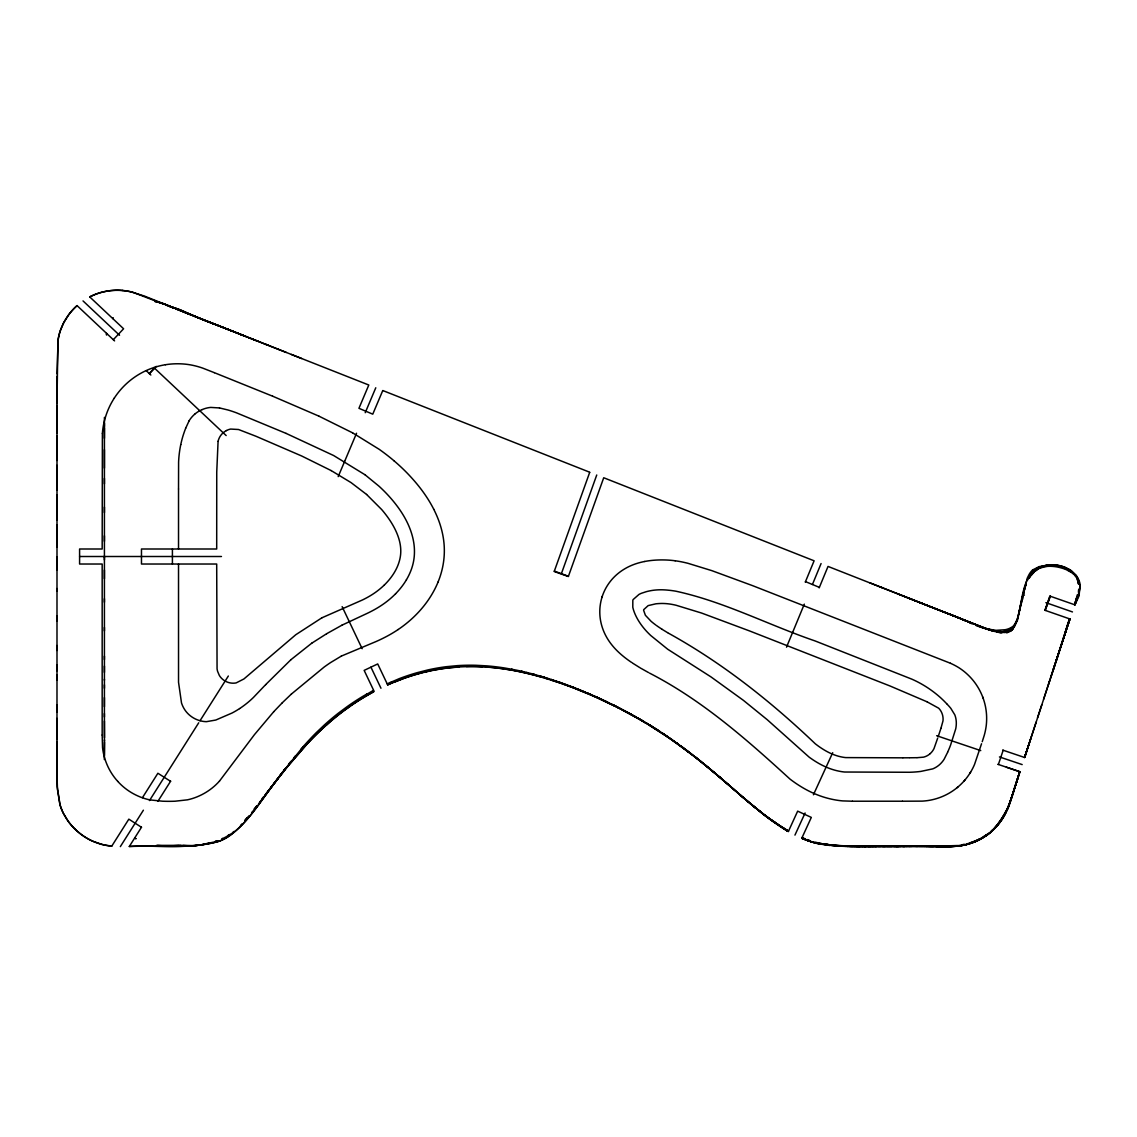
<?xml version="1.0" encoding="UTF-8"?>
<svg xmlns="http://www.w3.org/2000/svg" width="1137" height="1137" viewBox="0 0 1137 1137"><rect width="100%" height="100%" fill="white"/><g stroke="black" fill="none" stroke-linecap="round" stroke-linejoin="round"><path stroke-width="1.5" d="M57.006 405.852L56.992 433.169M56.978 403.607L57.902 341.796A63.26 63.26 0 0 1 60.09 331.293L63.7 322.695L68.703 314.722A61.213 61.213 0 0 1 75.98 306.592L77.06 305.611L114.581 340.901M56.992 675.165L56.978 771.184M56.992 650.492L56.992 615.842M56.992 591.126L56.992 556.732M56.992 547.096L56.992 495.021M56.992 490.132L56.992 435.656M104.419 438.313L104.433 427.825M104.405 716.992L104.419 684.815M104.419 659.616L104.419 627.411M104.419 602.24L104.419 570.007M104.419 559.916L104.419 535.769M104.419 512.602L104.419 478.393M104.433 423.277L104.419 483.893M104.476 742.219L104.334 759.544M104.405 706.688L104.419 697.592M57.035 741.907L57.22 786.832L60.09 805.238A53.737 53.737 0 0 0 64.34 815.115L66.756 819.152A61.384 61.384 0 0 0 75.909 829.967A61.981 61.981 0 0 0 84.479 836.733A59.295 59.295 0 0 0 92.737 841.238L101.534 844.308A65.477 65.477 0 0 0 110.744 845.885L111.838 846.013M102.174 735.042L102.174 564.023L79.59 564.023L79.59 549L102.174 549L102.387 433.41M102.174 735.071L102.543 747.592A58.158 58.158 0 0 0 105.229 759.857A60.829 60.829 0 0 0 110.374 771.298A60.19 60.19 0 0 0 117.779 781.417M104.419 755.608L104.476 739.945M1078.956 589.918L1078.459 593.201M1022.618 599.384L1022.746 598.517M1078.771 589.137L1078.402 591.382M1023.272 594.978L1027.422 577.781M1021.04 603.932L1024.735 587.872M1020.813 605.282L1017.345 620.66L1012.896 628.932A10.745 10.745 0 0 1 1010.239 631.362M1021.396 603.363L1021.637 602.127M1022.106 599.739L1022.731 596.57M1021.268 603.989L1021.026 605.225M218.077 441.355L216.741 472.139L216.698 549L141.471 549L141.471 564.023L216.698 564.023L217.068 668.812A19.485 19.485 0 0 0 217.622 671.427L219.356 675.477A15.904 15.904 0 0 0 224.287 680.537A16.344 16.344 0 0 0 230.882 683.024A15.847 15.847 0 0 0 236.183 682.896L243.915 678.96L295.776 634.73L321.828 617.846M1019.463 610.498L1023.456 592.448M106.295 334.69L106.58 333.368M1022.902 595.788L1024.551 588.767M1077.478 594.679L1077.222 595.802L1077.62 594.793M1024.508 587.928L1017.587 618.656L1012.797 629.045A10.389 10.389 0 0 1 1009.528 631.66M1077.961 595.418L1074.977 604.856L1049.849 596.086L1044.946 610.285L1069.96 618.997L1056.159 660.91M1076.711 597.11L1076.114 599.37M1076.668 598.034L1076.057 600.265M1014.943 625.62C1021.339 610.299 1020.614 592.732 1028.118 577.767A21.56 21.56 0 0 1 1034.3 570.802A22.982 22.982 0 0 1 1039.715 568.017L1047.035 566.411A34.181 34.181 0 0 1 1050.446 566.283A41.188 41.188 0 0 1 1061.517 568.017A42.424 42.424 0 0 1 1066.25 569.651L1072.603 573.147L1077.393 577.71M1075.801 600.492L1075.019 603.164L1075.73 601.374M1064.687 633.821L1052.933 670.674M1064.843 633.266L1065.525 630.992M1076.981 597.096L1076.284 599.398M1062.498 641.68L1069.533 618.855M1013.294 792.333L1019.15 774.183M1019.278 773.274L1009.002 805.778A80.087 80.087 0 0 1 1006.288 811.917A66.372 66.372 0 0 1 997.263 825.618L995.685 827.352A58.612 58.612 0 0 1 969.804 843.668A60.304 60.304 0 0 1 959.315 845.871L935.751 846.397M1012.968 793.413L1014.929 786.946M1012.754 794.109L1012.101 796.213M1063.948 636.962L1062.939 640.23M601.928 597.422L602.283 596.328M1013.678 790.911L1010.381 801.315M1013.849 790.371L1017.601 778.632L1008.462 806.801A88.004 88.004 0 0 1 1005.577 812.884L994.861 828.205A55.741 55.741 0 0 1 986.717 835.325M1066.037 629.287L1066.577 627.567M1011.887 796.909L1011.447 798.302L1017.8 778.078M1024.082 590.274L1024.75 588.156M1015.597 784.8L1017.643 778.404M1017.757 778.006L1018.653 775.192M1062.399 641.723L1061.02 646.043M1019.576 772.435L1018.823 774.865M1018.297 776.514L1019.818 771.71L1006.401 767.191M1062.029 643.13L1060.324 648.204M1025.19 586.521L1025.901 584.333M1018.482 775.761L1019.846 771.725L997.888 764.306M1018.653 775.391L1018.837 774.624M1018.994 774.34L1019.676 772.25M1028.09 746.81L1036.134 722.151M1043.595 699.298L1049.536 681.077M1058.931 652.539L1059.627 650.364M1075.915 600.549L1075.161 602.852M1019.349 773.061L1019.846 771.725M1057.211 657.712L1024.593 757.484L1002.663 750.079M1067.544 626.004L1069.846 618.969L1050.588 677.823M947.746 752.012L949.338 748.245A101.179 101.179 0 0 0 950.617 744.977L955.72 728.874A28.667 28.667 0 0 0 956.288 722.038L956.217 721.128A21.901 21.901 0 0 0 954.782 714.803L950.83 708.365A56.296 56.296 0 0 0 948.812 706.006L946.68 703.704M1026.597 751.386L1024.593 757.484L1028.218 746.441L1026.754 750.875M1028.402 745.787L1031.231 737.174M1037.555 717.774L1041.805 704.798M1048.541 684.176L1057.396 657.271M1056.017 661.293L1056.742 659.119M1056.913 658.565L1065.739 631.405M1067.131 625.833L1067.7 624.114M1025.901 753.39L1028.942 744.209M1052.706 671.398L1054.212 666.865M1058.519 654.031L1057.04 658.508M1027.279 749.311L1024.565 757.469L1025.02 756.133M1011.234 798.998L1007.354 809.473M1064.673 634.716L1066.79 628.42M1053.9 667.746L1055.335 663.468M1026.37 752.054L1025.162 755.693M1065.369 632.655L1066.25 629.997M982.24 741.708L984.216 735.454A67.268 67.268 0 0 0 986.049 727.012L986.205 725.861A58.754 58.754 0 0 0 986.632 717.234L986.603 716.083A60.673 60.673 0 0 0 985.637 707.498L985.424 706.361A60.318 60.318 0 0 0 979.028 689.136L978.445 688.127A60.176 60.176 0 0 0 973.57 680.992L972.846 680.097A60.673 60.673 0 0 0 966.876 673.857L966.123 673.175A58.797 58.797 0 0 0 959.116 667.874L958.136 667.263A67.623 67.623 0 0 0 950.475 663.283M1066.62 628.761L1069.96 618.997M1013.493 791.764L1011.276 798.259M1017.587 618.826L1018.326 616.624M998.385 764.476L1003.175 750.249M938.167 736.719L940.939 728.32M981.544 743.754L974.537 764.434A60.247 60.247 0 0 1 949.978 792.674L949.111 793.185A60.403 60.403 0 0 1 941.194 796.994L940.114 797.407A59.792 59.792 0 0 1 931.828 799.837L930.691 800.078A62.137 62.137 0 0 1 922.121 801.13L902.522 801.215M937.655 738.197L934.003 748.587A17.027 17.027 0 0 1 930.293 753.547M1011.134 799.055L1009.628 803.234M1045.045 610.313L1050.105 596.172M1045.273 610.398L1050.361 596.257M940.967 728.22L942.985 720.915A16.344 16.344 0 0 0 942.474 714.761L942.246 714.079A14.895 14.895 0 0 0 939.631 709.275L939.134 708.706A13.417 13.417 0 0 0 938.565 708.138L927.025 701.799M589.662 472.466L554.202 571.513L568.344 576.53L603.719 477.753L814.106 560.797L805.266 582.172M561.408 573.645L596.74 474.996M1068.297 622.365L1068.922 620.631M1011.02 798.956L1010.253 801.045M1017.004 620.006L1012.939 628.107M1009.642 803.433L1004.412 815.442A60.204 60.204 0 0 1 998.656 823.955A59.764 59.764 0 0 1 985.537 836.008A60.005 60.005 0 0 1 976.498 840.982A64.354 64.354 0 0 1 959.401 845.871A80.542 80.542 0 0 1 951.328 846.582L935.708 846.511M185.672 428.251L185.303 429.217A116.855 116.855 0 0 0 182.901 436.21A98.308 98.308 0 0 0 180.769 444.61M1009.741 802.438L1007.012 809.516M185.672 428.237L189.126 420.789M1025.233 585.839L1026.015 583.807M1025.475 586.081L1026.256 584.077M786.52 647.195L787.102 645.773M787.287 645.304L792.716 632.186M793.015 631.476L804.314 604.145M812.429 584.503L821.085 563.554M819.166 587.872L828.034 566.425L926.698 605.254M1074.906 604.827L1078.814 594.31L1080.15 586.607A14.511 14.511 0 0 0 1077.478 577.653M1025.475 585.868L1026.299 583.906M338.201 476.616L338.798 475.181M338.997 474.712L344.738 461.167M344.866 460.84L356.549 433.24M365.233 412.703L375.778 387.774M382.7 390.702L372.765 414.166L358.937 408.311L368.8 385.017L237.022 332.999M947.604 752.339L944.108 759.274A25.511 25.511 0 0 1 939.517 764.689L938.792 765.3A23.692 23.692 0 0 1 932.766 768.868L920.828 771.412A116.528 116.528 0 0 1 917.36 771.796L916.422 771.881A109.365 109.365 0 0 1 909.401 772.265L844.592 772.023A54.107 54.107 0 0 1 837.656 770.872L836.846 770.701A65.022 65.022 0 0 1 829.996 768.626L829.115 768.299A71.404 71.404 0 0 1 822.676 765.471L821.838 765.059A85.815 85.815 0 0 1 815.726 761.591L814.931 761.094A106.068 106.068 0 0 1 809.118 757.128L767.205 719.678L743.371 700.321L711.023 676.927L667.689 649.227L650.776 635.54A91.884 91.884 0 0 1 646.143 630.85L645.56 630.196A68.59 68.59 0 0 1 641.552 625.236L641.055 624.554A61.711 61.711 0 0 1 637.729 619.409L637.331 618.699A51.52 51.52 0 0 1 634.759 613.397L634.219 612.019A32.39 32.39 0 0 1 632.797 607.229L632.826 600.322A6.694 6.694 0 0 1 633.153 599.554L639.008 594.409A27.203 27.203 0 0 1 641.396 593.287L646.342 591.666A58.357 58.357 0 0 1 653.121 590.302L654.045 590.188A57.646 57.646 0 0 1 660.967 589.79L661.905 589.79A79.164 79.164 0 0 1 668.826 590.245L669.75 590.33A116.571 116.571 0 0 1 675.79 591.183C724.098 601.615 768.569 625.052 815.101 640.941L911.647 679.073A114.354 114.354 0 0 1 915.64 680.921L916.479 681.333A107.574 107.574 0 0 1 922.619 684.645L923.415 685.114A109.777 109.777 0 0 1 929.227 688.809L929.967 689.335A108.157 108.157 0 0 1 935.381 693.343L936.078 693.897A102.771 102.771 0 0 1 941.052 698.146L941.678 698.743A104.22 104.22 0 0 1 943.98 700.946L946.609 703.632M786.321 830.223L788.353 831.502L797.662 811.15L811.321 817.404L801.741 838.31A89.07 89.07 0 0 0 819.066 843.839L845.487 846.312M794.948 835.112L805.095 812.983M813.424 794.777L832 754.243M832.199 753.788L832.696 752.694M1027.507 580.183L1028.445 578.221A25.909 25.909 0 0 1 1034.002 570.589A21.077 21.077 0 0 1 1042.871 565.999L1049.295 565.132A36.924 36.924 0 0 1 1060.11 566.752M1006.529 810.07L1001.057 819.862A57.305 57.305 0 0 1 994.491 827.892M1016.748 620.93L1014.73 624.682M1006.273 811.662L1004.241 815.613A59.351 59.351 0 0 1 998.471 824.112A59.479 59.479 0 0 1 985.31 836.107A59.025 59.025 0 0 1 976.271 840.996A66.216 66.216 0 0 1 959.159 845.829A74.601 74.601 0 0 1 955.819 846.241L955.265 846.298A93.348 93.348 0 0 1 951.086 846.582L928.162 846.354M1006.046 811.548L1001.555 819.365A59.579 59.579 0 0 1 995.046 827.466A59.38 59.38 0 0 1 993.454 829.058M1014.63 626.231L1012.001 629.557M112.79 318.602L112.961 318.332A45.366 45.366 0 0 1 113.288 317.777M970.614 772.137L970.003 773.117M142.466 797.634L157.887 773.259L170.564 781.304M120.337 846.624L143.39 810.198M149.487 800.576L198.719 722.791M200.027 720.73L224.685 681.788M225.14 681.063L228.338 676.018M141.528 827.182L129.277 846.539C158.768 845.104 189.012 849.311 217.892 841.664A46.532 46.532 0 0 0 227.542 837.202C243.361 826.698 254.162 810.61 265.262 795.602M157.887 801.329L170.664 781.147M265.617 795.118L277.826 778.547M279.56 776.23C263.287 796.582 250.538 820.672 228.921 836.065M279.233 776.656L281.265 773.984M275.253 781.901L280.469 774.993M275.509 781.631L265.447 795.019M279.702 775.988L280.938 774.382M278.195 778.049L265.49 794.777M280.612 774.823L282.147 772.762M281.862 773.16L281.081 774.212L283.07 771.611M281.535 773.601L282.218 772.691M281.99 772.989L282.573 772.222M282.459 772.364L303.394 746.384A283.383 283.383 0 0 1 316.285 732.612L324.159 725.136A243.517 243.517 0 0 1 338.542 713.013L347.268 706.532A240.66 240.66 0 0 1 363.016 696.242L366.327 694.309M280.143 775.406L281.706 773.402M265.106 795.459L262.121 799.368M283.639 770.815L285.074 768.939M282.488 772.321L283.17 771.426M283.753 770.715L284.435 769.82M285.43 768.47L283.511 770.971M284.193 770.09L285.558 768.314M265.148 795.218L264.466 796.085M264.026 796.667L262.263 798.927M258.525 804.015L259.89 802.267M288.656 764.277L290.106 762.43M288.542 764.519L289.921 762.756M261.368 800.064L259.549 802.352M257.147 805.749L254.39 809.217M289.708 763.026L291.086 761.278M268.176 791.11L288.002 765.983M287.533 766.565L265.831 793.996M256.806 805.806L254.02 809.26M268.005 791.466L265.163 794.948M287.377 766.85L308.255 742.646M288.357 765.542L306.706 744.309M251.604 812.671L252.997 810.951M294.113 757.526L295.521 755.792M249.131 815.698L248.406 816.565M248.051 816.991L244.967 820.616M246.942 817.858L245.066 820.075M262.249 798.43L263.713 796.696M964.887 780.067L964.119 780.948M219.512 781.062L254.446 734.644L273.647 711.805M300.879 749.482L301.461 748.771M273.662 711.776L282.331 702.723M306.848 744.309L308.653 742.219M113.302 339.707L123.592 328.764L89.724 296.899L91.258 296.132A58.754 58.754 0 0 1 101.634 292.294L106.21 291.285A62.194 62.194 0 0 1 120.252 290.404A64.724 64.724 0 0 1 130.997 291.839L144.399 296.046L206.181 320.847M149.26 373.519L154.973 367.45M149.416 373.675L156.281 366.384M308.411 742.646L309.832 740.983A296.629 296.629 0 0 1 322.723 728.277M308.795 742.234L309.193 741.821A301.703 301.703 0 0 1 322.055 729.073L323.263 727.779M240.49 825.49L242.025 823.884M265.688 684.602L253.452 697.436A90.107 90.107 0 0 1 246.772 703.362A93.817 93.817 0 0 1 239.594 708.593M265.703 684.588L290.901 659.73M1015.043 624.412L1013.664 625.833A18.732 18.732 0 0 1 1005.165 629.727L996.069 630.339L986.518 628.846A73.635 73.635 0 0 1 979.966 626.928L978.275 626.345M282.36 702.694L291.413 694.025M323.135 728.078L323.803 727.282M291.442 694.011L324.159 667.049A199.146 199.146 0 0 1 330.583 662.573L341.342 656.092M323.69 727.581L324.898 726.287M324.23 727.083L325.452 725.79M930.208 753.604L929.654 754.087A15.506 15.506 0 0 1 924.168 756.972L923.869 757.057A14.753 14.753 0 0 1 923.358 757.171L917.189 757.683M325.324 726.088L325.992 725.292M325.864 725.591L326.546 724.809M290.916 659.716L311.68 643.244M326.418 725.108L330.526 721.327A250.353 250.353 0 0 1 344.653 710.042L351.035 705.679M326.845 724.724L329.844 722.094A255.669 255.669 0 0 1 343.928 710.767L350.097 706.333M957.837 787.074L957.056 787.714M232.289 832.81L234.023 831.46M1032.893 569.822L1039.175 566.61L1046.807 565.714M987.641 834.601L979.682 839.532A62.222 62.222 0 0 1 971.026 843.185A64.951 64.951 0 0 1 960.495 845.772L948.827 846.724L918.653 846.298M350.381 705.949L352.442 704.713A234.847 234.847 0 0 1 367.763 695.133L374.172 691.438L364.153 670.389L377.711 663.937L387.717 684.957L393.374 682.342M311.709 643.229L326.603 633.75M351.319 705.31L353.195 704.03A236.34 236.34 0 0 1 368.573 694.508L373.092 692.021M326.632 633.735L342.066 625.123M366.469 694.451L373.192 690.5M366.711 694.394L367.578 693.897M342.095 625.108L367.336 613.298A134.052 134.052 0 0 0 374.258 609.745A104.888 104.888 0 0 0 381.847 605.111A91.443 91.443 0 0 0 388.982 599.81A84.166 84.166 0 0 0 395.548 593.798M321.842 617.832L362.49 599.952A112.762 112.762 0 0 0 367.223 597.508A86.938 86.938 0 0 0 373.32 593.841A76.747 76.747 0 0 0 379.062 589.648A73.237 73.237 0 0 0 384.391 584.944M341.37 656.077L376.105 641.524A166.201 166.201 0 0 0 387.404 636.024A129.049 129.049 0 0 0 398.163 629.528M387.22 683.92L391.498 681.759M387.66 684.829L392.549 682.697M391.682 681.887L399.457 678.562A214.58 214.58 0 0 1 417.307 672.635L427.839 669.949A194.512 194.512 0 0 1 446.358 666.694L457.173 665.657A197.994 197.994 0 0 1 475.977 665.287L486.835 665.87A232.005 232.005 0 0 1 505.496 668.13L516.198 670.091A299.87 299.87 0 0 1 534.489 674.468M393.331 682.527L403.948 678.263A208.682 208.682 0 0 1 421.202 672.919L423.348 672.379M394.013 682.243L403.067 678.732A208.497 208.497 0 0 1 420.292 673.317L424.058 672.209M219.484 841.082C190.348 849.694 159.336 845.104 129.348 846.411M215.504 841.479L217.593 840.74M215.12 841.465L217.224 840.726M1006.956 632.641L1008.675 632.129M213.372 842.162L200.382 844.962A83.044 83.044 0 0 1 194.001 845.658L189.524 845.829M966.933 843.896L971.24 842.574A61.569 61.569 0 0 0 980.265 838.637M211.226 842.787L200.766 844.962A83.072 83.072 0 0 1 194.384 845.63L180.627 845.317M423.859 672.408L427.484 671.398M424.584 672.237L430.44 670.901A198.677 198.677 0 0 1 448.248 667.973L458.637 667.007M428.038 671.271L431.364 670.546M962.556 844.919L964.759 844.436M1006.046 632.669L1007.851 632.286M961.831 844.819L964.034 844.379M644.707 561.479L645.844 561.266A86.767 86.767 0 0 1 654.415 560.2L655.566 560.115A101.094 101.094 0 0 1 664.207 559.944L665.372 559.972A97 97 0 0 1 673.985 560.626L675.136 560.783M960.339 845.331L952.479 846.269M957.368 845.544L929.469 846.425M179.319 845.374L167.665 846.113L156.366 845.416M180.456 845.374L157.474 845.388M459.021 666.836L449.2 667.703A198.023 198.023 0 0 0 433.581 670.105M948.315 846.482L914.176 846.312M909.913 757.782L916.763 757.683M909.287 757.782L903.048 757.825M909.458 846.354L911.945 846.34M905.791 846.369L928.972 846.354M902.721 846.397L904.995 846.383M871.539 846.397L849.78 846.496M903.489 846.383L925.006 846.312M907.482 846.369L901.968 846.397M911.703 846.326L914.39 846.298M911.377 846.326L871.795 846.425M908.435 846.383L927.593 846.34M915.498 846.354L917.843 846.34M872.292 846.397L858.506 846.482M864.959 846.425L871.184 846.397M873.131 846.411L868.142 846.425M876.627 846.425L872.079 846.44M876.982 846.397L883.477 846.383L861.491 846.44M901.328 846.411L886.462 846.411M904.54 846.397L898.528 846.411M916.166 846.298L922.818 846.298M873.06 846.397L879.285 846.397M900.518 846.411L909.856 846.34M902.735 757.825L845.715 757.597A41.97 41.97 0 0 1 839.476 756.475L838.765 756.304A52.487 52.487 0 0 1 832.753 754.272L831.986 753.959A60.09 60.09 0 0 1 826.386 751.216L825.661 750.804A77.16 77.16 0 0 1 820.374 747.492L819.763 747.094A100.994 100.994 0 0 1 815.286 743.783C770.758 701.33 722.166 662.814 668.144 633.011M902.366 801.215L852.494 801.215M877.053 846.411L853.972 846.312M882.682 846.425L884.956 846.425M896.084 846.425L898.841 846.411M862.002 846.425L865.229 846.44M875.362 846.383L876.13 846.383M896.809 846.411L899.395 846.411M864.234 846.425L865.953 846.44M79.59 556.505L221.459 556.505M878.261 846.383L900.703 846.411M896.496 846.411L883.747 846.411M862.258 846.44L842.091 846.269M893.895 846.425L897.789 846.411M882.397 846.383L885.737 846.411M891.792 846.411L884.742 846.383M856.161 846.468L860.027 846.44M879.441 846.383L881.218 846.383M852.352 801.215L842.702 800.903A83.712 83.712 0 0 1 834.004 799.681L832.867 799.453A93.163 93.163 0 0 1 824.481 797.335L823.515 797.037A95.309 95.309 0 0 1 815.272 793.996L814.206 793.555A103.652 103.652 0 0 1 806.431 789.774L805.422 789.22A116.145 116.145 0 0 1 798.018 784.757L797.051 784.132A137.08 137.08 0 0 1 790.016 779.101C746.767 739.533 702.154 700.179 649.639 673.161M859.259 846.425L851.442 846.454M923.798 846.298L925.987 846.312M859.217 846.369L860.752 846.44M855.564 846.425L848.6 846.482M925.731 846.326L927.025 846.34M933.449 846.369L934.984 846.383M857.781 846.411L834.7 845.359M851.087 846.397L846.61 846.326M933.278 846.539L926.442 846.425M847.236 846.468L848.003 846.468M848.586 846.34L845.786 846.283M846.468 846.44L831.815 845.63M852.494 846.326L834.316 845.388M843.796 846.269L842.105 846.212M842.418 846.184L827.139 845.047L814.575 842.602A98.407 98.407 0 0 1 801.827 838.125A90.434 90.434 0 0 0 818.953 843.881L830.124 845.502M187.676 845.772L183.213 845.53M482.799 666.723L477.654 666.509A204.248 204.248 0 0 0 466.355 666.509M839.518 846.212L814.817 842.73A98.876 98.876 0 0 1 801.812 838.168M485.243 666.865L488.086 667.064A234.464 234.464 0 0 1 503.819 668.826M494.183 666.808L494.908 666.893M1002.081 632.769L997.732 632.129M831.374 845.089L826.215 844.421M831.36 845.004L825.49 844.166M1001.1 632.812L996.751 632.016M506.05 669.153L512.446 670.233M219.484 407.941L210.715 407.416A27.842 27.842 0 0 0 202.102 409.618M510.939 670.077L505.098 669.125A233.355 233.355 0 0 0 487.119 667.121L476.687 666.637A205.484 205.484 0 0 0 458.637 667.007M511.153 670.006L511.877 670.134M512.616 670.375L513.569 670.432M219.512 407.941L228.068 410.016A122.597 122.597 0 0 1 236.524 412.845L286.055 433.382M993.454 630.907L1002.28 631.703L1008.064 630.438A15.335 15.335 0 0 0 1014.673 624.639M513.171 670.475L514.123 670.546M511.579 669.196L512.332 669.338M514.294 670.688L516.369 670.972M514.862 670.787L515.416 670.887A290.887 290.887 0 0 1 533.111 674.881L535.257 675.435M996.083 631.774L1004.497 632.542L1009.741 630.95A12.038 12.038 0 0 0 1012.911 628.093M819.578 843.199L821.781 843.64M521.243 671.37L522.665 671.683M521.556 671.384L523.375 671.853M526.36 672.493L527.142 672.749M526.914 672.635L527.682 672.877M527.454 672.763L528.236 673.005M815.215 842.147L817.389 842.688M532.031 673.971L534.191 674.554M535.47 675.406L536.891 675.79M534.489 674.468L543.799 677.14M537.602 675.989L542.122 677.339M995.472 631.589L993.155 630.95A96.531 96.531 0 0 1 990.114 629.983L986.475 628.704M541.567 677.183L534.035 675.037A293.531 293.531 0 0 0 518.586 671.413M541.937 677.211L542.662 677.496M542.491 677.368L562.104 683.664M540.402 676.131L541.88 676.558M542.79 676.984L544.921 677.624M544.14 677.851L548.475 679.159M543.585 677.069L544.367 677.311M543.102 677.027L544.708 677.41M544.14 677.24L558.992 682.186M547.366 678.32L548.46 678.704M550.649 679.841L561.408 683.422M551.928 679.827L550.848 679.429L553.15 680.224M551.544 679.656L552.61 680.04M553.989 680.452L554.757 680.75M554.529 680.637L555.282 680.935M555.055 680.807L555.822 681.106M809.089 840.158L807.483 839.618M555.595 680.992L556.348 681.29M936.646 735.71L937.727 736.08M938.565 736.35L952.024 740.898M952.749 741.153L980.748 750.605M999.437 756.915L1022.177 764.59M557.187 681.532L561.408 682.996M808.734 840.186L807.128 839.632M557.571 681.575L559.802 682.342M558.352 681.845L567.704 685.27L564.222 683.92M1074.948 604.841L1079.041 595.944L1079.951 586.408M1022.66 594.552L1024.437 595.163M1045.869 602.653L1072.475 611.933M561.92 683.664L566.638 685.355M955.62 616.666L990 629.997A89.439 89.439 0 0 0 994.491 631.419M987.882 629.358L978.005 625.535M562.616 683.905L566.098 685.156M561.11 682.925L563.511 683.749M554.33 571.115L568.443 576.26M566.297 685.156L567.178 685.54M986.163 628.733L975.844 624.696M566.993 685.412L567.704 685.739M568.059 685.81L569.324 686.336M567.519 685.611L568.784 686.137M567.406 685.199L569.509 685.981M569.14 686.208L569.85 686.535M984.471 627.994L999.281 632.058L1007.609 631.817A11.171 11.171 0 0 0 1012.015 629.585M981.828 627.354L985.225 628.576A76.989 76.989 0 0 0 991.166 630.381M568.543 685.512L569.253 685.782M569.665 686.407L587.275 693.471M569.097 685.725L570.205 686.137M570.205 686.606L573.389 687.814M220.976 326.632L210.686 322.61M805.408 838.864L804.456 838.495M220.891 326.66L206.266 321.06M569.808 686.066L575.038 688.098M220.436 326.49L222.98 327.456M214.168 324.116L209.364 322.084M983.32 627.681L950.006 614.236M977.166 625.933L976.058 625.506M571.087 686.464L572.735 687.103M208.298 321.672L194.228 316.257M179.021 310.174L181.38 311.083M206.948 321.174L208.838 321.87M222.525 327.285L223.506 327.655M182.815 311.637L184.237 312.192M206.11 320.79L227.4 329.176M223.577 327.698L224.629 328.096M571.598 686.776L573.673 687.572M805.451 839.007L804.314 838.566M176.803 309.335L177.912 309.747M208.554 321.785L243.744 335.657M184.947 312.462L188.571 313.869M209.904 322.283L218.091 325.48M171.929 307.388L174.117 308.241M977.351 625.279L964.375 620.162M573.29 687.317L574.356 687.842M226.647 328.863L228.082 329.432M214.68 324.159L218.858 325.793M209.99 322.51L204.234 320.264M227.855 329.332L232.147 331.023M933.818 608.068L954.199 615.998M975.233 624.469L967.004 621.228M980.705 626.928L976.356 625.194M572.977 687.189L590.387 694.323M190.76 314.722L203.921 319.923M228.523 329.602L231.237 330.668M171.886 307.416L165.32 304.815M939.176 610.157L931.8 607.243M932.439 607.528L929.597 606.419M249.003 337.746L278.664 349.443M227.087 329.09L234.989 332.203M264.352 343.786L268.034 345.25M278.593 349.414L279.858 349.912M919.577 602.439L930.876 606.902M940.427 610.64L949.438 614.207M921.766 603.306L941.095 610.896M922.86 603.775L955.08 616.41M925.617 604.827L946.808 613.156M940.725 610.74L942.928 611.607M575.507 688.638L592.889 695.83M895.842 593.045L916.834 601.402M899.125 594.353L920.458 602.795M923.23 603.903L909.174 598.332M192.992 315.589L199.543 318.189M231.92 330.938L236.311 332.672M382.771 390.531L589.748 472.239M943.198 611.734L945.344 612.573M232.602 331.208L241.342 334.719M241.314 334.704L247.639 337.206M255.427 340.276L258.369 341.441M279.929 349.94L286.268 352.442M291.299 354.417L301.689 358.525M869.89 582.826L896.567 593.343M879.74 586.706L883.193 588.071M918.525 602.027L920.643 602.852M921.013 603.008L923.088 603.818M925.347 604.742L927.465 605.566M243.417 335.529L236.752 332.843M255.654 340.361L252.869 339.267M576.018 688.453L577.752 689.178M953.573 615.842L947.462 613.412M947.306 613.326L951.513 615.032M220.194 326.319L232.886 331.364M223.094 327.47L229.432 329.986M253.622 339.565L246.686 336.808M191.314 315.134L183.711 312.021M201.69 319.028L209.691 322.212M233.653 331.663L240.461 334.321M248.761 337.632L249.728 338.016M949.466 614.023L955.847 616.751M957.624 617.434L960.694 618.656M965.029 620.432L966.351 620.958M954.725 616.211L964.702 620.319M951.669 615.089L957.112 617.235M238.827 333.681L247.141 336.993M205.825 320.876L199.828 318.445M577.369 688.994L578.42 689.448M958.974 618.016L964.02 620.049M955.776 616.638L958.392 617.689M180.371 309.904L196.729 317.109M803.504 838.125L802.097 837.543M953.829 615.927L959.059 617.959M579.913 690.017L578.719 689.534L580.936 690.358M190.007 314.565L192.11 315.418M203.566 319.98L201.533 319.156M214.367 372.68L272.61 396.188M579.628 689.917L580.666 690.344M214.325 372.666L202.656 368.09A80.699 80.699 0 0 0 190.519 364.878A74.118 74.118 0 0 0 178.012 363.769A75.653 75.653 0 0 0 165.49 364.721M581.476 690.642L582.229 690.983M803.177 838.111L802.04 837.642M959.742 618.23L972.107 623.431M582.002 690.855L582.741 691.197M189.31 314.281L187.25 313.428M163.145 303.934L133.228 292.422A60.943 60.943 0 0 0 122.625 290.461M805.493 581.632L819.365 587.374M272.638 396.188L318.786 416.085M583.11 691.253L585.285 692.149M186.567 313.144L184.521 312.277M199.913 318.445L197.326 317.351M176.136 308.667L163.458 303.764A69.911 69.911 0 0 0 154.959 301.589M183.995 312.05L182.417 311.367M587.388 693.144L591.496 694.906M588.127 693.783L591.538 695.233M587.445 693.073L589.733 694.11M182.645 311.566L164.808 304.119A67.609 67.609 0 0 0 155.257 301.433M181.366 310.927L178.225 309.562M286.083 433.396L333.653 455.539L365.048 474.783M589.606 693.996L593.898 695.858M196.815 317.124L197.753 317.564M592.036 695.517L593.571 696.128M969.577 622.778L971.723 623.716M197.241 317.337L179.916 309.79A73.28 73.28 0 0 0 170.01 306.734M926.84 701.714L890.044 685.995L749.553 630.936L701.572 613.042L676.032 605.239A78.78 78.78 0 0 0 669.935 604.045L669.11 603.946A52.814 52.814 0 0 0 662.899 603.477L662.175 603.463A64.354 64.354 0 0 0 655.864 603.818L648.161 605.609L643.755 609.617A3.582 3.582 0 0 0 643.627 610.327L645.39 615.288L651.174 621.385A89.553 89.553 0 0 0 655.935 625.123M593.244 696.043L594.281 696.498M594.097 696.356L594.807 696.725M593.542 695.801L600.976 699.156M594.623 696.583L596.371 697.422M950.489 663.269L752.751 585.711L711.819 570.646L687.928 563.298A144.001 144.001 0 0 0 684.772 562.545L683.65 562.289A109.777 109.777 0 0 0 675.136 560.768M594.594 696.171L596.669 697.109M596.186 697.279L616.808 707.1M596.541 697.038L597.366 697.422M596.698 697.521L614.165 705.779M597.081 697.294L599.654 698.544M961.063 618.912L965.313 620.859M318.815 416.099L352.555 432.827M599.227 698.26L600.308 698.758M600.592 698.885L611.294 704.03M601.644 699.468L603.25 700.179M602.965 700.079L604.571 700.804M605.225 701.117L606.746 701.842M605.922 701.387L607.755 702.325M608.267 702.567L608.991 702.95M610.924 703.803L617.249 706.944M612.274 704.457L619.978 708.351M613.014 704.912L625.862 711.492M613.298 705.025L618.13 707.782M617.306 707.413L618.784 708.109M617.007 706.916L620.987 708.948M618.627 708.081L620.148 708.863M620.617 708.678L621.342 709.047M620.461 708.976L622.181 709.914M621.982 709.374L623.744 710.312M621.982 709.758L633.494 715.969M622.692 710.184L640.06 719.693M625.307 711.137L624.27 710.582M624.952 711.023L626.103 711.549M626.231 711.705L628.434 712.856M648.616 672.621L640.955 668.314M626.885 711.975L632.542 715.145M642.519 720.73L628.178 712.672L629.074 713.212M331.222 470.604L301.717 456.008L255.953 436.253L238.543 429.516L230.669 429.061A16.16 16.16 0 0 0 226.405 430.568M629.713 713.553L630.58 714.05M331.237 470.619L351.035 482.585L366.583 494.453M630.353 713.908L631.333 714.448M631.063 714.32L632.058 714.86M352.584 432.842L379.275 449.371A219.739 219.739 0 0 1 384.334 453.066A204.489 204.489 0 0 1 394.155 460.911M631.831 714.718L632.812 715.258M633.309 715.528L639.42 719.323M633.792 715.813L635.484 717.077M634.29 716.083L636.237 717.177M788.566 831.033L787.671 830.522M637.175 717.646L644.608 721.967M637.914 718.158L642.05 720.517M787.529 830.351L785.937 829.427L787.216 830.266M1067.885 569.893L1069.86 571.087M639.918 719.664L641.353 720.432M787.117 830.735L788.339 831.502M641.197 720.403L641.993 720.815M787.87 831.218L768.513 818.157M667.618 632.698L662.217 629.401M641.837 720.773L642.632 721.185M642.476 721.156L643.258 721.554M787.685 831.104L768.058 817.816M643.116 721.526L643.897 721.938M643.755 721.91L645.717 723.075M643.713 721.526L647.806 723.942M644.238 722.194L645.219 722.777M787.017 830.721L783.834 828.702M640.074 667.803L632.627 663.141M645.859 722.72L646.583 723.146M645.518 722.905L647.678 724.255M785.013 828.972L782.085 827.182M646.527 723.104L650.293 725.406M784.885 828.802L782.412 827.295M647.479 724.084L666.85 736.492M649.142 724.695L650.336 725.491M648.46 724.667L663.781 734.431M650.066 725.264L651.586 726.245M650.563 725.562L652.553 726.884M1070.386 569.992L1065.17 567.335A35.73 35.73 0 0 0 1060.565 565.856A32.93 32.93 0 0 0 1049.764 564.862M1076.441 575.947L1070.955 570.731L1065.639 568.074A37.535 37.535 0 0 0 1060.977 566.539A35.204 35.204 0 0 0 1050.076 565.359M651.302 726.031L652.197 726.628M651.814 726.344L653.434 727.41M652.311 726.657L653.178 727.268M652.581 726.813L656.305 729.243M654.415 728.05L653.789 727.652L657.783 730.11M654.884 728.348L655.836 728.945M781.602 826.869L778.618 824.865M141.471 827.281L128.836 819.152L111.739 846.17L110.275 845.999A61.284 61.284 0 0 1 99.729 843.81A61.412 61.412 0 0 1 74.53 828.66M783.208 828.319L772.108 820.8M656.092 729.087L657.726 730.153M781.119 826.571L778.632 824.965M662.132 629.344L658.451 626.899A102.87 102.87 0 0 1 656.589 625.592M656.561 729.329L658.536 730.594M658.195 730.466L660.071 731.674M658.465 730.594L668.329 737.117M661.72 732.683L676.16 742.973M661.947 732.91L664.065 734.289M664.264 734.8L667.462 736.918M663.809 734.132L670.219 738.425M1070.912 570.788L1075.503 575.18M667.334 736.875L668.883 737.941M668.698 737.742L669.835 738.581M670.105 738.723L671.043 739.377M669.352 737.899L674.539 741.452M670.773 738.808L672.109 739.732M671.242 739.562L688.212 751.884M673.019 740.457L678.007 744.294M771.824 820.203L778.006 824.453L766.963 816.707M674.326 741.296L675.051 741.878M675.776 742.333L676.586 742.987M676.728 743.015L683.195 747.819M676.259 742.674L677.183 743.413M676.828 743.143L677.766 743.84M679.855 745.63L691.609 754.471M769.976 818.882L762.714 813.41M681.404 746.497L680.281 745.659L685.938 749.795M365.062 474.797L378.877 486.096A155.755 155.755 0 0 1 385.301 492.293A145.422 145.422 0 0 1 391.341 498.873A130.243 130.243 0 0 1 396.941 505.809A112.805 112.805 0 0 1 402.015 513.128A96.446 96.446 0 0 1 406.421 520.831A82.617 82.617 0 0 1 410.031 528.918A71.02 71.02 0 0 1 412.674 537.332A62.08 62.08 0 0 1 414.181 545.987A55.713 55.713 0 0 1 414.365 554.757A51.947 51.947 0 0 1 413.115 563.455A54.221 54.221 0 0 1 410.4 571.854A61.682 61.682 0 0 1 406.421 579.771M769.621 819.052L770.09 819.407A210.174 210.174 0 0 0 785.667 829.939M681.646 746.654L685.227 749.326M768.726 818.327L770.516 819.663M1070.798 571.726L1071.708 572.394M682.911 747.535L684.986 749.169M768.2 818L769.01 818.612M767.617 817.475L768.541 818.256M684.787 748.942L687.018 750.662M768.058 817.901L764.49 815.172M767.83 817.659L765.144 815.328M686.677 750.349L690.571 753.376M686.776 750.505L695.02 757.086M688.34 751.927L691.154 754.129M766.779 816.934L767.589 817.546M766.48 816.636L765.372 815.769M687.814 751.216L695.617 757.341M766.651 816.821L761.548 812.557M688.539 751.784L692.092 754.584M691.282 754.172L692.063 754.826M765.698 816.11L763.78 814.533M693.229 755.679L705.437 765.443M763.211 814.092L764.632 815.272M692.874 755.124L695.858 757.498M762.629 813.637L764.036 814.803M762.06 813.197L763.282 814.234M763.424 814.334L755.124 807.625M695.474 757.427L697.265 758.834M761.108 812.202L759.132 810.596M760.923 812.017L759.573 810.951M695.29 757.015L697.095 758.436M695.204 756.944L696.754 758.237M695.801 757.413L711.236 770.204M760.909 812.287L762.216 813.381M698.132 759.317L697.009 758.365L698.701 759.772M759.758 811.136L755.608 807.782M742.049 796.568L761.619 812.912M698.019 759.175L700.179 760.966M759.303 810.78L755.039 807.313M698.672 759.701L699.838 760.681M698.488 759.544L699.269 760.227M758.592 810.439L760.554 812.017M699.596 760.44L700.619 761.321M700.321 761.023L701.486 762.032M700.051 760.809L701.927 762.373M700.79 761.392L713.993 772.35M756.858 809.032L758.805 810.624M702.154 762.543L705.636 765.372M753.888 806.375L755.082 807.384M755.664 807.853L753.305 805.906M703.675 763.794L710.099 769.266M753.945 806.446L750.988 803.987M705.537 765.258L718.186 775.889M705.409 765.215L708.848 768.058M753.405 806.204L755.991 808.379M753.362 805.977L749.226 802.537M755.338 807.796L751.685 804.769M710.199 769.308L712.956 771.625M709.09 768.228L710.796 769.65M711.336 770.261L713.965 772.478M754.186 806.886L745.502 799.538M710.568 769.479L714.221 772.52M749.866 803.077L745.744 799.609M714.619 773.004L715.713 773.942M714.178 772.634L715.272 773.572M713.624 772.165L714.391 772.847M749.979 803.333L751.898 804.953M715.5 773.743L716.58 774.681M748.118 801.628L742.276 796.667M713.482 771.881L715.926 773.97M716.807 774.851L723.956 780.948M748.274 801.883L750.178 803.518M717.689 775.576L725.676 782.427M715.869 773.885L717.632 775.42M746.568 800.448L748.473 802.068M745.062 799.169L739.292 794.18M718.101 775.789L719.636 777.125M719.081 776.656L716.935 774.794M719.948 777.367L719.366 776.869L720.19 777.609M719.849 777.282L720.957 778.248M718.683 776.287L721.839 779.03M740.386 795.133L743.868 798.117L737.515 792.603M739.931 794.72L724.596 781.489M744.422 798.615L745.915 799.894M720.403 777.751L741.097 795.729M743.143 797.52L746.099 800.05M722.194 779.3L723.971 780.863M721.299 778.532L726.372 782.91M726.33 782.967L739.363 794.223M741.21 795.829L740.059 794.834M741.495 796.085L742.816 797.222M737.046 792.233L738.894 793.825M725.321 782L728.149 784.459M366.597 494.467L381.677 509.547A119.612 119.612 0 0 1 386.139 515.075A102.032 102.032 0 0 1 390.247 520.888A85.119 85.119 0 0 1 393.885 526.985A69.343 69.343 0 0 1 396.941 533.395A55.741 55.741 0 0 1 399.243 540.089A44.442 44.442 0 0 1 400.565 547.053A37.265 37.265 0 0 1 400.65 554.131A37.791 37.791 0 0 1 399.343 561.095A44.187 44.187 0 0 1 396.87 567.761A51.876 51.876 0 0 1 393.43 573.972A60.133 60.133 0 0 1 389.224 579.699A67.467 67.467 0 0 1 384.405 584.93M730.522 786.534L735.582 790.954M727.097 783.535L729.911 785.994M732.214 788.012L733.891 789.476M1072.561 573.105L1073.371 573.83M83.029 300.921L119.556 335.273M153.879 367.564L198.549 409.59M199.103 410.102L222.767 432.373M223.193 432.771L226.164 435.556M146.318 370.761L150.851 375.025M1074.849 575.365L1075.503 576.161M342.138 606.646L342.848 608.139M343.076 608.636L349.215 621.513M349.528 622.181L362.149 648.715M370.932 667.163L380.966 688.24M982.681 696.967L983.079 698.047M56.864 771.554L57.49 789.547L59.707 803.39A52.529 52.529 0 0 0 63.43 813.452L68.305 821.454A59.65 59.65 0 0 0 74.459 828.617M104.405 720.986L104.476 737.671M104.448 741.139L104.405 713.51M57.049 373.959L58.072 339.579A56.083 56.083 0 0 1 60.829 329.176L61.711 327.001A59.82 59.82 0 0 1 70.167 312.888A60.616 60.616 0 0 1 77.06 305.611M178.523 488.995L178.594 462.205A102.955 102.955 0 0 1 179.319 453.322A106.139 106.139 0 0 1 180.755 444.638M104.419 417.393L104.419 426.489M104.419 468.146L104.419 449.698M104.419 666.04L104.419 680.267M56.964 376.219L56.992 460.471M56.992 664.875L56.992 670.773M57.035 739.547L56.992 718.399M178.523 489.009L178.523 549M178.523 564.023L178.537 682.285L181.508 702.979A28.311 28.311 0 0 0 185.487 710.796A26.592 26.592 0 0 0 191.897 716.95A27.174 27.174 0 0 0 199.927 720.687A25.966 25.966 0 0 0 206.422 721.668L215.774 720.048L232.047 713.027A83.555 83.555 0 0 0 239.566 708.593M172.412 549L172.412 564.023M104.419 507.074L104.419 541.297M104.419 556.363L104.419 578.733M104.419 598.702L104.419 630.936M104.419 656.106L104.419 672.393M104.419 679.215L104.419 688.311M56.992 465.331L56.992 519.808M56.992 524.697L56.992 569.793M56.992 588.525L56.992 620.816M56.992 645.503L56.992 680.182M56.992 704.826L56.992 711.876M1027.578 577.838A20.381 20.381 0 0 1 1032.794 569.708M165.462 364.721A75.255 75.255 0 0 0 153.31 367.748A75.241 75.241 0 0 0 122.029 388.129A75.355 75.355 0 0 0 114.34 398.035M114.325 398.049A75.241 75.241 0 0 0 108.399 409.093A75.724 75.724 0 0 0 104.391 420.988A73.82 73.82 0 0 0 102.387 433.382M531.448 673.658A306.123 306.123 0 0 1 533.722 674.255M228.907 836.036A52.913 52.913 0 0 1 219.498 841.11M1077.265 579.955A17.623 17.623 0 0 1 1080.079 586.379M394.169 460.94A192.864 192.864 0 0 1 403.45 469.368A185.402 185.402 0 0 1 412.162 478.435A168.972 168.972 0 0 1 420.221 488.071A145.792 145.792 0 0 1 427.469 498.333A124.501 124.501 0 0 1 433.737 509.22M433.737 509.262A106.992 106.992 0 0 1 438.783 520.732A93.874 93.874 0 0 1 442.336 532.784A84.479 84.479 0 0 1 444.155 545.206A79.817 79.817 0 0 1 444.027 557.755A81.196 81.196 0 0 1 441.952 570.149A86.369 86.369 0 0 1 438.043 582.073M438.043 582.116A93.007 93.007 0 0 1 432.501 593.343A100.951 100.951 0 0 1 425.551 603.804A109.024 109.024 0 0 1 417.393 613.369A115.533 115.533 0 0 1 408.226 621.953A118.618 118.618 0 0 1 398.192 629.514M219.484 781.091A59.607 59.607 0 0 1 210.231 789.504A61.171 61.171 0 0 1 199.401 795.843A57.291 57.291 0 0 1 187.491 799.823L175.027 801.215A154.916 154.916 0 0 1 162.449 801.201L149.97 799.908A56.935 56.935 0 0 1 138.046 796.042A61.199 61.199 0 0 1 127.159 789.817A60.09 60.09 0 0 1 117.807 781.446M644.707 561.479A69.343 69.343 0 0 0 636.336 563.625L635.242 563.995A59.181 59.181 0 0 0 627.297 567.406L626.288 567.96A53.723 53.723 0 0 0 619.068 572.693L618.158 573.418A51.066 51.066 0 0 0 611.948 579.415L611.209 580.296A49.758 49.758 0 0 0 606.277 587.388L605.708 588.397A49.104 49.104 0 0 0 600.151 605.879L600.023 607.03A49.516 49.516 0 0 0 599.938 615.657L600.038 616.808A50.554 50.554 0 0 0 601.644 625.293L601.97 626.402A52.785 52.785 0 0 0 605.14 634.432L605.666 635.469A57.404 57.404 0 0 0 610.228 642.803L610.924 643.727A67.097 67.097 0 0 0 616.595 650.25L617.405 651.06A86.497 86.497 0 0 0 623.886 656.788L624.781 657.513A120.195 120.195 0 0 0 631.788 662.573M89.724 296.899A59.792 59.792 0 0 1 103.908 291.74A60.616 60.616 0 0 1 122.725 290.432M988.323 833.449A59.38 59.38 0 0 1 980.762 838.353M135.914 838.736A60.758 60.758 0 0 1 134.649 838.054A60.09 60.09 0 0 0 135.843 838.58M1076.114 576.999A17.396 17.396 0 0 1 1078.8 583.707M1062.427 567.448A39.511 39.511 0 0 1 1065.767 568.813M1029.312 578.022A31.196 31.196 0 0 1 1034.755 571.115A24.161 24.161 0 0 1 1049.508 564.791A33.442 33.442 0 0 1 1060.252 565.97M993.823 631.234A86.241 86.241 0 0 1 987.882 629.344M218.077 441.341A16.16 16.16 0 0 1 221.047 435.045A16.316 16.316 0 0 1 226.476 430.553M1075.588 575.123A17.41 17.41 0 0 1 1078.402 583.849M1060.267 565.899A36.455 36.455 0 0 1 1064.857 567.406L1071.31 570.632L1075.829 575.123A16.941 16.941 0 0 1 1078.416 583.878M230.527 834.103A56.452 56.452 0 0 1 222.34 838.736M1035.068 571.357A25.384 25.384 0 0 1 1049.764 564.819M1031.7 574.881A32.348 32.348 0 0 1 1034.101 572.224M480.894 665.728A214.325 214.325 0 0 1 483.126 665.856M170.493 306.734A72.526 72.526 0 0 1 180.357 309.932M228.793 835.013A56.353 56.353 0 0 1 227.855 835.596M222.625 838.424A56.353 56.353 0 0 1 221.971 838.736M302.001 748.217A294.739 294.739 0 0 1 303.465 746.526M1028.871 578.221A27.956 27.956 0 0 1 1034.158 571.868M194.626 414.266A28.624 28.624 0 0 1 202.073 409.618M189.14 420.761A27.785 27.785 0 0 1 194.626 414.28M106.693 334.846A83.584 83.584 0 0 1 106.921 333.724M1076.568 575.876A15.847 15.847 0 0 1 1078.999 583.778M1034.883 571.2A26.208 26.208 0 0 1 1050.076 565.387M980.094 838.665A58.641 58.641 0 0 1 970.543 842.631M992.871 829.47A58.513 58.513 0 0 1 991.208 830.991M985.864 835.141A58.513 58.513 0 0 1 983.988 836.391M395.548 593.784A78.126 78.126 0 0 0 401.404 587.118A70.053 70.053 0 0 0 406.421 579.799"/></g></svg>
